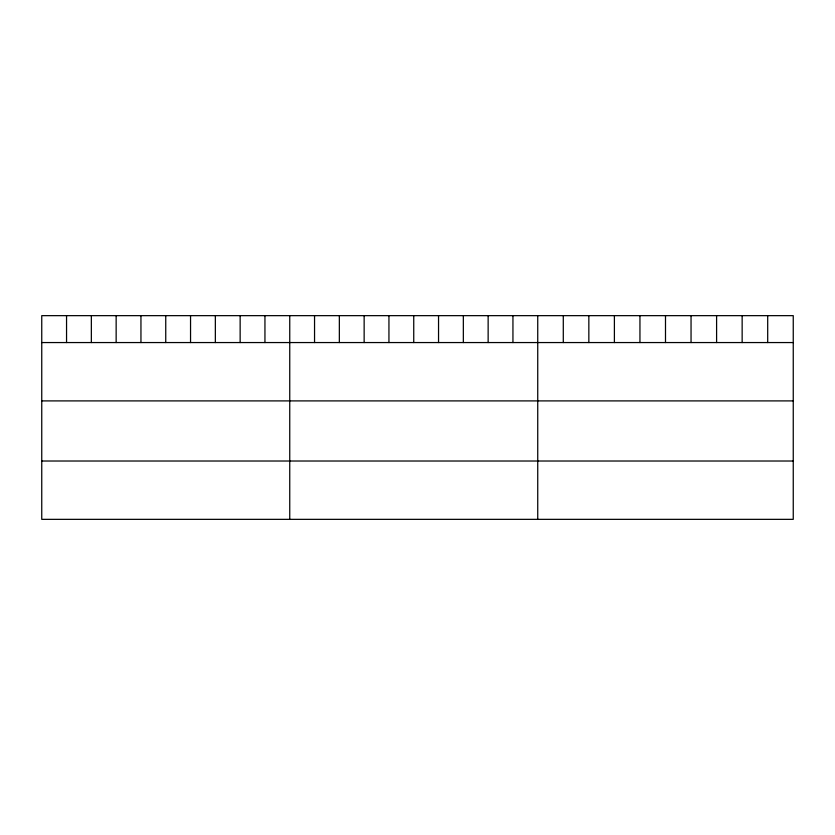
<?xml version="1.0" encoding="UTF-8"?>
<svg xmlns="http://www.w3.org/2000/svg" width="835" height="835" viewBox="0 0 835 835"><rect width="100%" height="100%" fill="white"/><g stroke="black" fill="none" stroke-linecap="round" stroke-linejoin="round"><path stroke-width="1.25" d="M793.25 342.559L793.25 519.349L41.75 519.349L41.75 315.651L793.25 315.651L793.25 342.559L41.75 342.559M41.75 400.904L793.25 400.904M41.75 461.014L793.25 461.014M767.699 315.651L767.699 342.559M742.148 315.651L742.148 342.559M716.597 315.651L716.597 342.559M691.046 315.651L691.046 342.559M665.495 315.651L665.495 342.559M639.944 315.651L639.944 342.559M614.393 315.651L614.393 342.559M588.842 315.651L588.842 342.559M563.291 315.651L563.291 342.559M537.74 315.651L537.74 519.349M512.94 315.651L512.94 342.559M488.141 315.651L488.141 342.559M463.341 315.651L463.341 342.559M438.542 315.651L438.542 342.559M413.742 315.651L413.742 342.559M388.943 315.651L388.943 342.559M364.143 315.651L364.143 342.559M339.344 315.651L339.344 342.559M314.545 315.651L314.545 342.559M289.745 315.651L289.745 519.349M264.945 315.651L264.945 342.559M240.146 315.651L240.146 342.559M215.346 315.651L215.346 342.559M190.547 315.651L190.547 342.559M165.748 315.651L165.748 342.559M140.948 315.651L140.948 342.559M116.148 315.651L116.148 342.559M91.349 315.651L91.349 342.559M66.549 315.651L66.549 342.559"/></g></svg>
